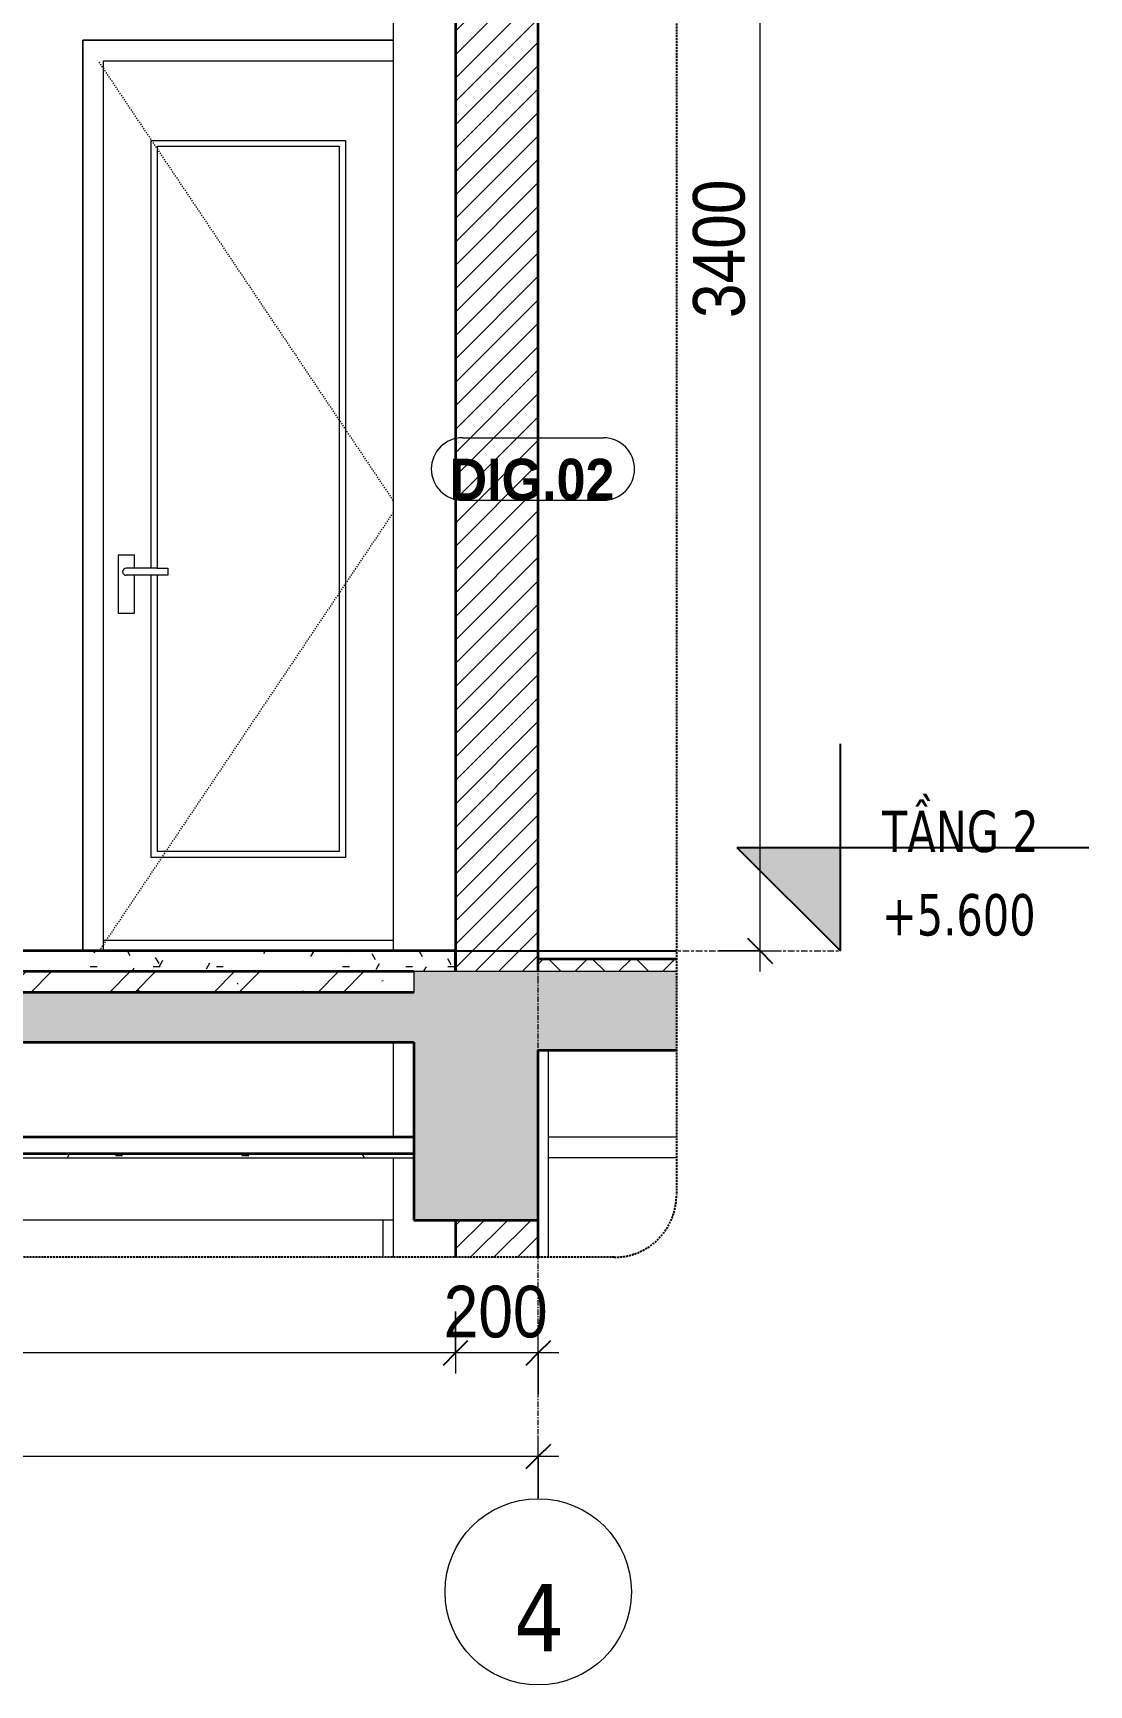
# Model space of a CAD drawing. Header units: millimetres. Extents: x 41758 to 237109, y 3795 to 78637.
# Drawn here: x 131376 to 133926, y 3827 to 7817 of the extents above; entities that cross this region are included whole.
import ezdxf

# ---------------------------------------------------------------- set-up
doc = ezdxf.new("R2010")
doc.units = ezdxf.units.MM
for name, pattern in [('Centre', [31.75, 6.35, -4.7625, 15.875, -4.7625]), ('Dash', [6, 3, -3]), ('Grid Line', [22.225, 12.7, -3.175, 3.175, -3.175]), ('Hidden', [7.14375, 4.7625, -2.38125])]:
    doc.linetypes.add(name, pattern=pattern)
for name, color, linetype, lineweight in [('0-5', 130, 'Continuous', 5), ('A-ANNO-DIMS', 211, 'Continuous', 9), ('A-ANNO-DIMS-50', 211, 'Continuous', 9), ('A-CLNG-1', 250, 'Continuous', 35), ('A-CLNG-FNSH-1', 7, 'Continuous', 18), ('A-CLNG-PATT-3', 13, 'Continuous', 18), ('A-DETL-GENF', 92, 'Continuous', 18), ('A-DETL-GENF-4', 9, 'Continuous', 18), ('A-DETL-GENF-5', 92, 'Hidden', 25), ('A-DETL-GENF-HDLN-1', 7, 'Dash', 18), ('A-DETL-MEDM', 33, 'Continuous', 35), ('A-DETL-THIN', 151, 'Continuous', 18), ('A-DOOR', 31, 'Continuous', 18), ('A-DOOR-1', 7, 'Continuous', 18), ('A-DOOR-IDEN', 31, 'Continuous', 9), ('A-FLOR-FNSH-1', 250, 'Continuous', 35), ('A-FLOR-LEVL', 51, 'Continuous', 9), ('A-FLOR-LEVL-1', 51, 'Continuous', 25), ('A-FLOR-LEVL-2', 51, 'Centre', 9), ('A-FLOR-PATT-1', 253, 'Continuous', 18), ('A-FLOR-PATT-3', 8, 'Continuous', 18), ('A-FLOR-PATT-4', 67, 'Continuous', 18), ('A-WALL-2', 250, 'Continuous', 35), ('A-WALL-3', 7, 'Continuous', 18), ('A-WALL-PATT-2', 111, 'Continuous', 18), ('M-EQPM', 50, 'Continuous', 18), ('M-EQPM-2', 50, 'Continuous', 25), ('S-BEAM-2', 7, 'Continuous', 18), ('S-COLS-6', 7, 'Continuous', 18), ('S-GRID-1', 1, 'Grid Line', 9), ('S-GRID-IDEN', 1, 'Continuous', 9)]:
    doc.layers.add(name, color=color, linetype=linetype, lineweight=lineweight)
doc.styles.add('Arial_B_1', font='arialbd.ttf', dxfattribs={"width": 0.9, "height": 100})
doc.styles.add('Tahoma_B', font='tahomabd.ttf', dxfattribs={"height": 162.5})
doc.styles.add('Tahoma_B_1', font='tahomabd.ttf', dxfattribs={"width": 0.85, "height": 100})
doc.styles.add('UTM Avo', font='', dxfattribs={"width": 0.9, "height": 125})
doc.styles.get('UTM Avo').set_extended_font_data('UTM Avo')
doc.dimstyles.new('1_Dim_chi_tiet_2_5', dxfattribs={"dimscale": 304.8, "dimtxt": 124.912619, "dimasz": 0.19685, "dimexe": 0.164042, "dimexo": 0.0625, "dimgap": 0.016404, "dimtad": 1, "dimdec": 0, "dimrnd": 5, "dimzin": 0, "dimdsep": 46, "dimtxsty": 'UTM Avo', "dimblk1": 'OBLIQUE', "dimblk2": 'OBLIQUE', "dimsah": 1, "dimcen": 0.09, "dimdle": 0.164042, "dimazin": 0, "dimtfac": 1, "dimtdec": 4, "dimtix": 1, "dimtmove": 0, "dimatfit": 3, "dimfxl": 0.328084, "dimfxlon": 1, "dimtvp": 1, "dimtolj": 1, "dimtzin": 0, "dimarcsym": 2})
pattern_1 = [(50, (-47403.86, 15875), (364.368, -31.878), [38.1, -419.1]), (355, (-47403.86, 15875), (-70.486, 382.113), [30.48, -335.28]), (100.451, (-47373.5, 15872.34), (293.885, 350.233), [32.38, -356.18]), (46.184, (-47403.86, 15976.6), (542.158, -84.086), [57.15, -628.65]), (96.636, (-47358.7, 15969.6), (474.805, 494.855), [48.57, -534.27]), (351.184, (-47403.86, 15976.6), (474.81, 494.85), [45.72, -502.92]), (21, (-47353.06, 15951.2), (303.2285, -204.5305), [38.1, -419.1]), (326, (-47353.06, 15951.2), (123.604, 368.376), [30.48, -335.28]), (71.451, (-47327.8, 15934.16), (426.834, 163.843), [32.38, -356.18]), (37.5, (-47403.86, 15875), (6.1766, 169.1102), [3.353, -327.863, 3.353, -337.007, -336.55]), (37.5, (-47403.86, 15875), (6.1766, 169.1102), [-671.576, 3.353, -333.197]), (7.5, (-47403.86, 15875), (133.639, 200.3615), [3.353, -190.703, 3.353, -320.243, -128.27]), (7.5, (-47403.86, 15875), (133.639, 200.3615), [-517.652, 3.353, -124.917]), (327.5, (-47517.14, 15875), (271.1818, -11.4584), [3.353, -123.647, 3.353, -392.887, -525.78]), (327.5, (-47517.14, 15875), (271.1818, -11.4584), [-523.24, 3.353, -522.427]), (317.5, (-47567.94, 15875), (296.2585, 50.853), [3.353, -161.747, 3.353, -259.791, -373.38]), (317.5, (-47567.94, 15875), (296.2585, 50.853), [-428.244, 3.353, -370.027]), (45, (-47403.86, 15875), (-125.7236, 125.7236), []), (45, (-47403.86, 16065.5), (-125.7236, 125.7236), [])]
pattern_2 = [(45, (129644.69, 15875), (-28.28427, 28.28427), [])]

# ---------------------------------------------------------------- blocks, each defined once
blk = doc.blocks.new('NCV_TKTC_KET CAU_rvt-7-TKCS_CĂN HỘ LOẠI 6 - MẶT CẮT 6')
at = {"layer": 'A-FLOR-PATT-1'}
h = blk.add_hatch(dxfattribs=at)
h.set_pattern_fill('FP_35', color=256, style=0, pattern_type=2)
h.set_pattern_definition(pattern_1)
h.paths.add_polyline_path([(-46188.3, 5500), (-44752.6, 5500), (-44752.6, 5550), (-47852.6, 5550), (-47852.6, 5500), (-46806.4, 5500)])
h = blk.add_hatch(dxfattribs=at)
h.set_pattern_fill('FP_35', color=256, style=0, pattern_type=2)
h.set_pattern_definition(pattern_1)
h.paths.add_polyline_path([(-46188.3, 5500), (-44752.6, 5500), (-44752.6, 5550), (-47852.6, 5550), (-47852.6, 5500), (-46806.4, 5500)])
at = {"layer": 'A-FLOR-FNSH-1'}
blk.add_line((-44752.6, 5550), (-47852.6, 5550), dxfattribs=at)
at = {"layer": 'S-BEAM-2'}
for p, q in [((-44118.9, 5150), (-44427.6, 5150)), ((-44118.9, 5100), (-44427.6, 5100)), ((-44802.6, 4950), (-47852.6, 4950))]:
    blk.add_line(p, q, dxfattribs=at)
at = {"layer": 'S-COLS-6'}
for p, q in [((-44802.6, 8780), (-44802.6, 5600)), ((-44802.6, 5380), (-44802.6, 5150)), ((-44427.6, 4860), (-44427.6, 5360)), ((-44802.6, 5100), (-44802.6, 4860)), ((-44827.6, 4950), (-44827.6, 4860))]:
    blk.add_line(p, q, dxfattribs=at)
blk = doc.blocks.new('DOOR_CW_01 CANH MO-PANEL KINH - DIG_02-800x2200-CỬA NHÔM KÍNH-401063-TKCS_CĂN HỘ LOẠI 6 - MẶT CẮT 6')
at = {"layer": 'A-DETL-GENF-HDLN-1'}
for p, q in [((-44802.6, 6688.4), (-45512.6, 7747)), ((-45512.6, 5600), (-44802.6, 6658.6))]:
    blk.add_line(p, q, dxfattribs=at)
at = {"layer": 'A-DOOR-1'}
for p, q in [((-44802.6, 7800), (-45552.6, 7800)), ((-45552.6, 7800), (-45552.6, 5600)), ((-45502.6, 5600), (-45502.6, 7750)), ((-45502.6, 7750), (-44802.6, 7750)), ((-45387.6, 6524.5), (-45387.6, 7558)), ((-45387.6, 7558), (-44917.6, 7558)), ((-44932.6, 7543), (-45372.6, 7543)), ((-45372.6, 7543), (-45372.6, 6524.5)), ((-44932.6, 5841), (-44932.6, 7543)), ((-44917.6, 7558), (-44917.6, 5826)), ((-45427.8, 6556), (-45467.3, 6556)), ((-45467.3, 6556), (-45467.3, 6416)), ((-45427.8, 6524.5), (-45427.8, 6556)), ((-45372.6, 6524.5), (-45447.6, 6524.5)), ((-45372.6, 6507.5), (-45447.6, 6507.5)), ((-45427.8, 6416), (-45427.8, 6507.5)), ((-45387.6, 5826), (-45387.6, 6507.5)), ((-45372.6, 6524.5), (-45346.8, 6524.5)), ((-45372.6, 6507.5), (-45372.6, 5841)), ((-45346.8, 6507.5), (-45372.6, 6507.5)), ((-45346.8, 6524.5), (-45346.8, 6507.5)), ((-45467.3, 6416), (-45427.8, 6416)), ((-45372.6, 5841), (-44932.6, 5841)), ((-44917.6, 5826), (-45387.6, 5826)), ((-45502.6, 5626), (-44802.6, 5626))]:
    blk.add_line(p, q, dxfattribs=at)
for start, end in [(90, 180), (180, 270)]:
    blk.add_arc((-45447.6, 6516), 8.5, start, end, dxfattribs=at)
blk = doc.blocks.new('NCV_TKTC_TANG 2_rvt-7-TKCS_CĂN HỘ LOẠI 6 - MẶT CẮT 6')
at = {"layer": 'A-FLOR-PATT-4'}
h = blk.add_hatch(dxfattribs=at)
h.set_pattern_fill('FP_36', color=256, style=0, pattern_type=2)
h.set_pattern_definition([(0, (-47403.857, 15875), (203.2, 50.8), [16.764, -135.636, 16.764, -135.636, -812.8]), (0, (-47403.857, 15875), (203.2, 50.8), [-304.8, 16.764, -288.036, 16.764, -135.636, -355.6]), (0, (-47403.857, 15875), (203.2, 50.8), [-762, 16.764, -84.836, 16.764, -237.236]), (120, (-47327.657, 15900.4), (-145.5941, 150.57636), [16.764, -135.636, 16.764, -135.636, -812.8]), (120, (-47327.657, 15900.4), (-145.5941, 150.57636), [-304.8, 16.764, -288.036, 16.764, -135.636, -355.6]), (120, (-47327.657, 15900.4), (-145.5941, 150.57636), [-762, 16.764, -84.836, 16.764, -237.236]), (240, (-47302.257, 16002), (-57.6059, -201.37636), [16.764, -135.636, 16.764, -135.636, -812.8]), (240, (-47302.257, 16002), (-57.6059, -201.37636), [-304.8, 16.764, -288.036, 16.764, -135.636, -355.6]), (240, (-47302.257, 16002), (-57.6059, -201.37636), [-762, 16.764, -84.836, 16.764, -237.236])])
h.paths.add_polyline_path([(-47552.6, 5550), (-44652.6, 5550), (-44652.6, 5600), (-47852.6, 5600), (-47852.6, 5550)])
at = {"layer": 'A-FLOR-FNSH-1'}
for p, q in [((-44652.6, 5600), (-47852.6, 5600)), ((-44652.6, 5550), (-44652.6, 5600))]:
    blk.add_line(p, q, dxfattribs=at)
at = {"layer": 'A-WALL-3'}
for p, q in [((-45552.6, 5700), (-45552.6, 7800)), ((-45552.6, 7800), (-44802.6, 7800)), ((-45552.6, 5600), (-45552.6, 5700))]:
    blk.add_line(p, q, dxfattribs=at)
at = {"layer": 'A-DOOR'}
blk.add_blockref('DOOR_CW_01 CANH MO-PANEL KINH - DIG_02-800x2200-CỬA NHÔM KÍNH-401063-TKCS_CĂN HỘ LOẠI 6 - MẶT CẮT 6', (0, 0), dxfattribs=at)
blk = doc.blocks.new('TKTC_XREF_251221_MB TANG 2-7 - TKTC_XREF_251221_MB TANG 2-7-2039446-TKCS_CĂN HỘ LOẠI 6 - MẶT CẮT 6')
at = {"layer": 'M-EQPM-2'}
blk.add_line((-45952.6, 5600), (-44118.9, 5600), dxfattribs=at)
blk = doc.blocks.new('BORDER VIEW - BORDER VIEW-2597932-TKCS_CĂN HỘ LOẠI 6 - MẶT CẮT 6')
at = {"layer": 'A-DETL-GENF-5'}
for p, q in [((-44118.9, 9255), (-44118.9, 5010)), ((-44268.9, 4860), (-53303.6, 4860))]:
    blk.add_line(p, q, dxfattribs=at)
blk.add_arc((-44268.9, 5010), 150, 270, 0, dxfattribs=at)
blk = doc.blocks.new('Level - CAO ĐỘ LEVEL-350587-TKCS_CĂN HỘ LOẠI 6 - MẶT CẮT 6')
at = {"layer": 'A-FLOR-LEVL'}
blk.add_hatch(color=256, dxfattribs=at).paths.add_polyline_path([(-43722.8, 5850), (-43722.8, 5600), (-43972.8, 5850)])
at = {"layer": 'A-FLOR-LEVL-1'}
for p, q in [((-43722.8, 5600), (-43722.8, 6100)), ((-43972.8, 5850), (-43722.8, 5600)), ((-43972.8, 5850), (-43122.8, 5850))]:
    blk.add_line(p, q, dxfattribs=at)
blk = doc.blocks.new('Grid - M_Grid Head - Circle-353313-TKCS_CĂN HỘ LOẠI 6 - MẶT CẮT 6')
at = {"layer": 'S-GRID-IDEN'}
blk.add_circle((-44452.6, 4051.9), 225, dxfattribs=at)
blk = doc.blocks.new('STN_Door Tag - STN_Door Tag-1788670-TKCS_CĂN HỘ LOẠI 6 - MẶT CẮT 6')
at = {"layer": 'A-DOOR-IDEN'}
for p, q in [((-44635.3, 6839.7), (-44295.3, 6839.7)), ((-44635.3, 6688.8), (-44295.3, 6688.8))]:
    blk.add_line(p, q, dxfattribs=at)
for centre, start, end in [((-44635.3, 6764.3), 90, 270), ((-44295.3, 6764.3), 270, 90)]:
    blk.add_arc(centre, 75.5, start, end, dxfattribs=at)
blk = doc.blocks.new('DIMBLOCK133-TKCS_CĂN HỘ LOẠI 6 - MẶT CẮT 6')
at = {"layer": 'A-ANNO-DIMS-50', "lineweight": 25}
for p, q in [((133131.9, 9000), (133101.9, 9030)), ((133131.9, 9000), (133161.9, 8970)), ((133131.9, 5600), (133101.9, 5630)), ((133131.9, 5600), (133161.9, 5570))]:
    blk.add_line(p, q, dxfattribs=at)
at = {"layer": 'A-ANNO-DIMS-50'}
for p, q in [((133131.9, 5550), (133131.9, 9050)), ((133031.9, 9000), (133181.9, 9000)), ((133131.9, 9000), (133031.9, 9000)), ((133031.9, 5600), (133181.9, 5600)), ((133131.9, 5600), (133031.9, 5600))]:
    blk.add_line(p, q, dxfattribs=at)
at = {"layer": 'A-ANNO-DIMS-50', "color": 0, "insert": (132969.5, 7128.8), "char_height": 125, "width": 410.824, "attachment_point": 1, "rotation": 90, "line_spacing_factor": 1.110334, "style": 'UTM Avo'}
blk.add_mtext('3400', dxfattribs=at)
blk = doc.blocks.new('_Oblique')
at = {"color": 0, "linetype": 'ByBlock', "lineweight": -2}
blk.add_line((-0.5, -0.5), (0.5, 0.5), dxfattribs=at)
blk = doc.blocks.new('DIMBLOCK134-TKCS_CĂN HỘ LOẠI 6 - MẶT CẮT 6')
at = {"layer": 'A-ANNO-DIMS-50'}
for p, q in [((132396, 4729), (132396, 4579)), ((132396, 4629), (132396, 4729)), ((132596, 4529), (132596, 4679)), ((132646, 4629), (132396, 4629)), ((132596, 4629), (132596, 4529))]:
    blk.add_line(p, q, dxfattribs=at)
at = {"layer": 'A-ANNO-DIMS-50', "lineweight": 25}
for p, q in [((132396, 4629), (132366, 4599)), ((132396, 4629), (132426, 4659)), ((132596, 4629), (132566, 4599)), ((132596, 4629), (132626, 4659))]:
    blk.add_line(p, q, dxfattribs=at)
at = {"layer": 'A-ANNO-DIMS-50', "color": 0, "insert": (132367.6, 4791.4), "char_height": 125, "width": 308.118, "attachment_point": 1, "line_spacing_factor": 1.110334, "style": 'UTM Avo'}
blk.add_mtext('200', dxfattribs=at)
blk = doc.blocks.new('DIMBLOCK135-TKCS_CĂN HỘ LOẠI 6 - MẶT CẮT 6')
at = {"layer": 'A-ANNO-DIMS-50'}
for p, q in [((129196, 4729), (129196, 4579)), ((129196, 4629), (129196, 4729)), ((132396, 4729), (132396, 4579)), ((132396, 4629), (132396, 4729)), ((132396, 4629), (129196, 4629))]:
    blk.add_line(p, q, dxfattribs=at)
at = {"layer": 'A-ANNO-DIMS-50', "lineweight": 25}
for p, q in [((129196, 4629), (129166, 4599)), ((129196, 4629), (129226, 4659)), ((132396, 4629), (132366, 4599)), ((132396, 4629), (132426, 4659))]:
    blk.add_line(p, q, dxfattribs=at)
at = {"layer": 'A-ANNO-DIMS-50', "color": 0, "insert": (130624.8, 4791.4), "char_height": 125, "width": 410.824, "attachment_point": 1, "line_spacing_factor": 1.110334, "style": 'UTM Avo'}
blk.add_mtext('3200', dxfattribs=at)
blk = doc.blocks.new('DIMBLOCK138-TKCS_CĂN HỘ LOẠI 6 - MẶT CẮT 6')
at = {"layer": 'A-ANNO-DIMS-50'}
for p, q in [((124296, 4279), (124296, 4429)), ((132596, 4279), (132596, 4429)), ((132646, 4379), (124246, 4379)), ((124296, 4379), (124296, 4279)), ((132596, 4379), (132596, 4279))]:
    blk.add_line(p, q, dxfattribs=at)
at = {"layer": 'A-ANNO-DIMS-50', "lineweight": 25}
for p, q in [((124296, 4379), (124326, 4409)), ((132596, 4379), (132626, 4409)), ((124296, 4379), (124266, 4349)), ((132596, 4379), (132566, 4349))]:
    blk.add_line(p, q, dxfattribs=at)
at = {"layer": 'A-ANNO-DIMS-50', "color": 0, "insert": (128274.8, 4541.4), "char_height": 125, "width": 410.824, "attachment_point": 1, "line_spacing_factor": 1.110334, "style": 'UTM Avo'}
blk.add_mtext('8300', dxfattribs=at)

msp = doc.modelspace()

# ---------------------------------------------------------------- hatches: boundary and pattern name
at = {"layer": 'A-CLNG-PATT-3'}
h = msp.add_hatch(dxfattribs=at)
h.set_pattern_fill('FP_37', color=256, style=0, pattern_type=2)
h.set_pattern_definition([(0, (129644.69, 15875), (406.4, 101.6), [16.764, -288.036, 16.764, -288.036, -1625.6]), (0, (129644.69, 15875), (406.4, 101.6), [-609.6, 16.764, -592.836, 16.764, -288.036, -711.2]), (0, (129644.69, 15875), (406.4, 101.6), [-1524, 16.764, -186.436, 16.764, -491.236]), (120, (129797.09, 15925.8), (-291.1882, 301.1527), [16.764, -288.036, 16.764, -288.036, -1625.6]), (120, (129797.09, 15925.8), (-291.1882, 301.1527), [-609.6, 16.764, -592.836, 16.764, -288.036, -711.2]), (120, (129797.09, 15925.8), (-291.1882, 301.1527), [-1524, 16.764, -186.436, 16.764, -491.236]), (240, (129847.89, 16129), (-115.2118, -402.7527), [16.764, -288.036, 16.764, -288.036, -1625.6]), (240, (129847.89, 16129), (-115.2118, -402.7527), [-609.6, 16.764, -592.836, 16.764, -288.036, -711.2]), (240, (129847.89, 16129), (-115.2118, -402.7527), [-1524, 16.764, -186.436, 16.764, -491.236])])
h.paths.add_polyline_path([(132295.9, 5100), (132295.9, 5110), (128496, 5110), (128496, 5100), (132246, 5100)])
h.paths.add_polyline_path([(124396, 5100), (128195.9, 5100), (128195.9, 5110), (124396, 5110)])
at = {"layer": 'A-DETL-GENF-4'}
h = msp.add_hatch(dxfattribs=at)
h.set_pattern_fill('FP_35', color=256, style=0, pattern_type=2)
h.set_pattern_definition([(50, (129644.7, 15875), (364.368, -31.878), [38.1, -419.1]), (355, (129644.7, 15875), (-70.486, 382.113), [30.48, -335.28]), (100.451, (129675.05, 15872.34), (293.885, 350.233), [32.38, -356.18]), (46.184, (129644.7, 15976.6), (542.158, -84.086), [57.15, -628.65]), (96.636, (129689.87, 15969.6), (474.805, 494.855), [48.57, -534.27]), (351.184, (129644.7, 15976.6), (474.81, 494.85), [45.72, -502.92]), (21, (129695.5, 15951.2), (303.2285, -204.5305), [38.1, -419.1]), (326, (129695.5, 15951.2), (123.604, 368.376), [30.48, -335.28]), (71.451, (129720.76, 15934.16), (426.834, 163.843), [32.38, -356.18]), (37.5, (129644.69, 15875), (6.1766, 169.1102), [3.353, -327.863, 3.353, -337.007, -336.55]), (37.5, (129644.69, 15875), (6.1766, 169.1102), [-671.576, 3.353, -333.197]), (7.5, (129644.69, 15875), (133.639, 200.3615), [3.353, -190.703, 3.353, -320.243, -128.27]), (7.5, (129644.69, 15875), (133.639, 200.3615), [-517.652, 3.353, -124.917]), (327.5, (129531.4, 15875), (271.1818, -11.4584), [3.353, -123.647, 3.353, -392.887, -525.78]), (327.5, (129531.4, 15875), (271.1818, -11.4584), [-523.24, 3.353, -522.427]), (317.5, (129480.6, 15875), (296.2585, 50.853), [3.353, -161.747, 3.353, -259.791, -373.38]), (317.5, (129480.6, 15875), (296.2585, 50.853), [-428.244, 3.353, -370.027]), (45, (129644.69, 15875), (-125.7236, 125.7236), []), (45, (129644.69, 16065.5), (-125.7236, 125.7236), [])])
h.paths.add_polyline_path([(124121, 4900), (124321, 4900), (124321, 5330), (128196, 5330), (128196, 4950), (128496, 4950), (128496, 5330), (128996, 5330), (128996, 5380), (132295.9, 5380), (132295.9, 4950), (132595.9, 4950), (132596, 5360), (132929.7, 5360), (132929.7, 5550), (132295.9, 5550), (132295.9, 5500), (129196, 5500), (129196, 5550), (128996, 5550), (128996, 5500), (123594.9, 5500), (123594.9, 5330), (123996, 5330), (123996, 4900), (124096, 4900)])
at = {"layer": 'A-FLOR-PATT-3'}
h = msp.add_hatch(dxfattribs=at)
h.set_pattern_fill('FP_38', color=256, style=0, pattern_type=2)
h.set_pattern_definition([(45, (129644.69, 15875), (-53.033, 53.033), []), (135, (129644.69, 15875), (-53.033, -53.033), [])])
h.paths.add_polyline_path([(132714.5, 5550), (132929.7, 5550), (132929.7, 5580), (132596, 5580), (132596, 5550), (132621, 5550)])
at = {"layer": 'A-WALL-PATT-2'}
h = msp.add_hatch(dxfattribs=at)
h.set_pattern_fill('FP_34', color=256, style=0, pattern_type=2)
h.set_pattern_definition(pattern_2)
h.paths.add_polyline_path([(132595.9, 5550), (132596, 5550), (132595.9, 8350), (132396, 8350), (132396, 5550)])
h = msp.add_hatch(dxfattribs=at)
h.set_pattern_fill('FP_34', color=256, style=0, pattern_type=2)
h.set_pattern_definition(pattern_2)
h.paths.add_polyline_path([(132396, 4860), (132596, 4860), (132595.9, 4950), (132396, 4950)])

# ---------------------------------------------------------------- linework, layer by layer
at = {"layer": 'A-CLNG-1'}
for p, q in [((132295.9, 5150), (128496, 5150)), ((132295.9, 5110), (128496, 5110))]:
    msp.add_line(p, q, dxfattribs=at)
at = {"layer": 'A-CLNG-FNSH-1'}
msp.add_line((128496, 5100), (132295.9, 5100), dxfattribs=at)
at = {"layer": 'A-DETL-MEDM'}
for p, q in [((132295.9, 5500), (129196, 5500)), ((128996, 5380), (132295.9, 5380)), ((132295.9, 5380), (132295.9, 4950)), ((132595.9, 4950), (132595.9, 5360)), ((132595.9, 5360), (132929.7, 5360)), ((132295.9, 4950), (132595.9, 4950))]:
    msp.add_line(p, q, dxfattribs=at)
at = {"layer": 'A-DETL-THIN'}
for p, q in [((132929.7, 5550), (132295.9, 5550)), ((132295.9, 5550), (132295.9, 5500))]:
    msp.add_line(p, q, dxfattribs=at)
at = {"layer": 'A-FLOR-FNSH-1'}
msp.add_line((132929.7, 5580), (132596, 5580), dxfattribs=at)
at = {"layer": 'A-FLOR-LEVL-2'}
msp.add_line((122996, 5600), (133325.8, 5600), dxfattribs=at)
at = {"layer": 'A-WALL-2'}
for p, q in [((132596, 5550), (132596, 8760)), ((132396, 8350), (132396, 5550)), ((132596, 4860), (132596, 5360)), ((132396, 4950), (132396, 4860))]:
    msp.add_line(p, q, dxfattribs=at)
at = {"layer": 'S-GRID-1'}
for p, q in [((132596, 5526.9), (132596, 8588.8)), ((132596, 4276.9), (132596, 5526.9))]:
    msp.add_line(p, q, dxfattribs=at)

# ---------------------------------------------------------------- block references
at = {"layer": '0-5'}
for name in ['NCV_TKTC_KET CAU_rvt-7-TKCS_CĂN HỘ LOẠI 6 - MẶT CẮT 6', 'NCV_TKTC_TANG 2_rvt-7-TKCS_CĂN HỘ LOẠI 6 - MẶT CẮT 6']:
    msp.add_blockref(name, (177048.5, 0), dxfattribs=at)
at = {"layer": 'A-DETL-GENF'}
msp.add_blockref('BORDER VIEW - BORDER VIEW-2597932-TKCS_CĂN HỘ LOẠI 6 - MẶT CẮT 6', (177048.5, 0), dxfattribs=at)
at = {"layer": 'A-DOOR-IDEN'}
msp.add_blockref('STN_Door Tag - STN_Door Tag-1788670-TKCS_CĂN HỘ LOẠI 6 - MẶT CẮT 6', (177048.5, 0), dxfattribs=at)
at = {"layer": 'A-FLOR-LEVL-1'}
msp.add_blockref('Level - CAO ĐỘ LEVEL-350587-TKCS_CĂN HỘ LOẠI 6 - MẶT CẮT 6', (177048.5, 0), dxfattribs=at)
at = {"layer": 'M-EQPM'}
msp.add_blockref('TKTC_XREF_251221_MB TANG 2-7 - TKTC_XREF_251221_MB TANG 2-7-2039446-TKCS_CĂN HỘ LOẠI 6 - MẶT CẮT 6', (177048.5, 0), dxfattribs=at)
at = {"layer": 'S-GRID-IDEN'}
msp.add_blockref('Grid - M_Grid Head - Circle-353313-TKCS_CĂN HỘ LOẠI 6 - MẶT CẮT 6', (177048.5, 0), dxfattribs=at)

# ---------------------------------------------------------------- texts
at = {"layer": 'A-DOOR-IDEN', "insert": (132580.9, 6738.3), "char_height": 100, "width": 407.7, "attachment_point": 5, "line_spacing_factor": 0.936439, "style": 'Arial_B_1'}
msp.add_mtext('\\pt2.25,4.5,6.75,9,11.25,13.5,15.75,18,20.25,22.5,24.75,27,29.25,31.5,33.75,36,38.25,40.5,42.75,45,47.25,49.5,51.75,54,56.25,58.5,60.75,63,65.25,67.5,69.75,72;DIG.02', dxfattribs=at)
at = {"layer": 'A-FLOR-LEVL', "char_height": 100, "line_spacing_factor": 0.996129, "style": 'Tahoma_B_1'}
for s, insert, width, attachment_point in [('\\pt510,1020,1530,2040,2550,3060,3570,4080,4590,5100,5610,6120,6630,7140,7650,8160,8670,9180,9690,10200,10710,11220,11730,12240,12750,13260,13770,14280,14790,15300,15810,16320;TẦNG 2', (133426, 5837.2), 452.625, 7), ('\\pt212.5,425,637.5,850,1062.5,1275,1487.5,1700,1912.5,2125,2337.5,2550,2762.5,2975,3187.5,3400,3612.5,3825,4037.5,4250,4462.5,4675,4887.5,5100,5312.5,5525,5737.5,5950,6162.5,6375,6587.5,6800;+5.600', (133426, 5737.5), 441.575, 1)]:
    msp.add_mtext(s, dxfattribs=dict(at, insert=insert, width=width, attachment_point=attachment_point))

# ---------------------------------------------------------------- dimensions: what is measured, and where the dimension line sits
at = {"layer": 'A-ANNO-DIMS'}
dim = msp.add_linear_dim(base=(133131.9, 9000), p1=(133031.9, 5600), p2=(133031.9, 9000), angle=90, dimstyle='1_Dim_chi_tiet_2_5', override={"dimpost": '<>', "dimfxl": 3400}, dxfattribs=at)
dim.commit()
dim.dimension.update_dxf_attribs({"geometry": 'DIMBLOCK133-TKCS_CĂN HỘ LOẠI 6 - MẶT CẮT 6', "text_midpoint": (133062.2, 7300)})
for base, p1, p2, override, picture, middle in [((129196, 4629), (132396, 4729), (129196, 4729), {"dimpost": '<>', "dimfxl": 3200}, 'DIMBLOCK135-TKCS_CĂN HỘ LOẠI 6 - MẶT CẮT 6', (130796, 4698.7)), ((132396, 4629), (132596, 4529), (132396, 4729), {"dimpost": '<>', "dimfxl": 282.842712}, 'DIMBLOCK134-TKCS_CĂN HỘ LOẠI 6 - MẶT CẮT 6', (132496, 4698.7)), ((124296, 4379), (132596, 4279), (124296, 4279), {"dimpost": '<>', "dimfxl": 8300}, 'DIMBLOCK138-TKCS_CĂN HỘ LOẠI 6 - MẶT CẮT 6', (128446, 4448.7))]:
    dim = msp.add_linear_dim(base=base, p1=p1, p2=p2, dimstyle='1_Dim_chi_tiet_2_5', override=override, dxfattribs=at)
    dim.commit()
    dim.dimension.update_dxf_attribs({"geometry": picture, "text_midpoint": middle})

# ---------------------------------------------------------------- next in the draw order: texts
at = {"layer": 'S-GRID-IDEN', "insert": (132598.3, 3989.5), "char_height": 162.5, "width": 145.5, "attachment_point": 5, "line_spacing_factor": 0.996129, "style": 'Tahoma_B', "bg_fill": 3, "box_fill_scale": 1.25, "bg_fill_color": 256, "bg_fill_true_color": 13158600, "bg_fill_transparency": 0}
msp.add_mtext('\\pt634.99962,1269.99925,1905.0005,2540.00013,3174.99975,3809.99937,4445.00062,5080.00025,5714.99987,6349.9995,6985.00075,7620.00037,8255,8889.99962,9524.99925,10160.0005,10795.00013,11429.99975,12064.99938,12700.00063,13335.00025,13969.99988,14604.9995,15240.00075,15875.00038,16510,17144.99963,17779.99925,18415.0005,19050.00013,19684.99975,20319.99938;4', dxfattribs=at)

doc.saveas('drawing.dxf')
